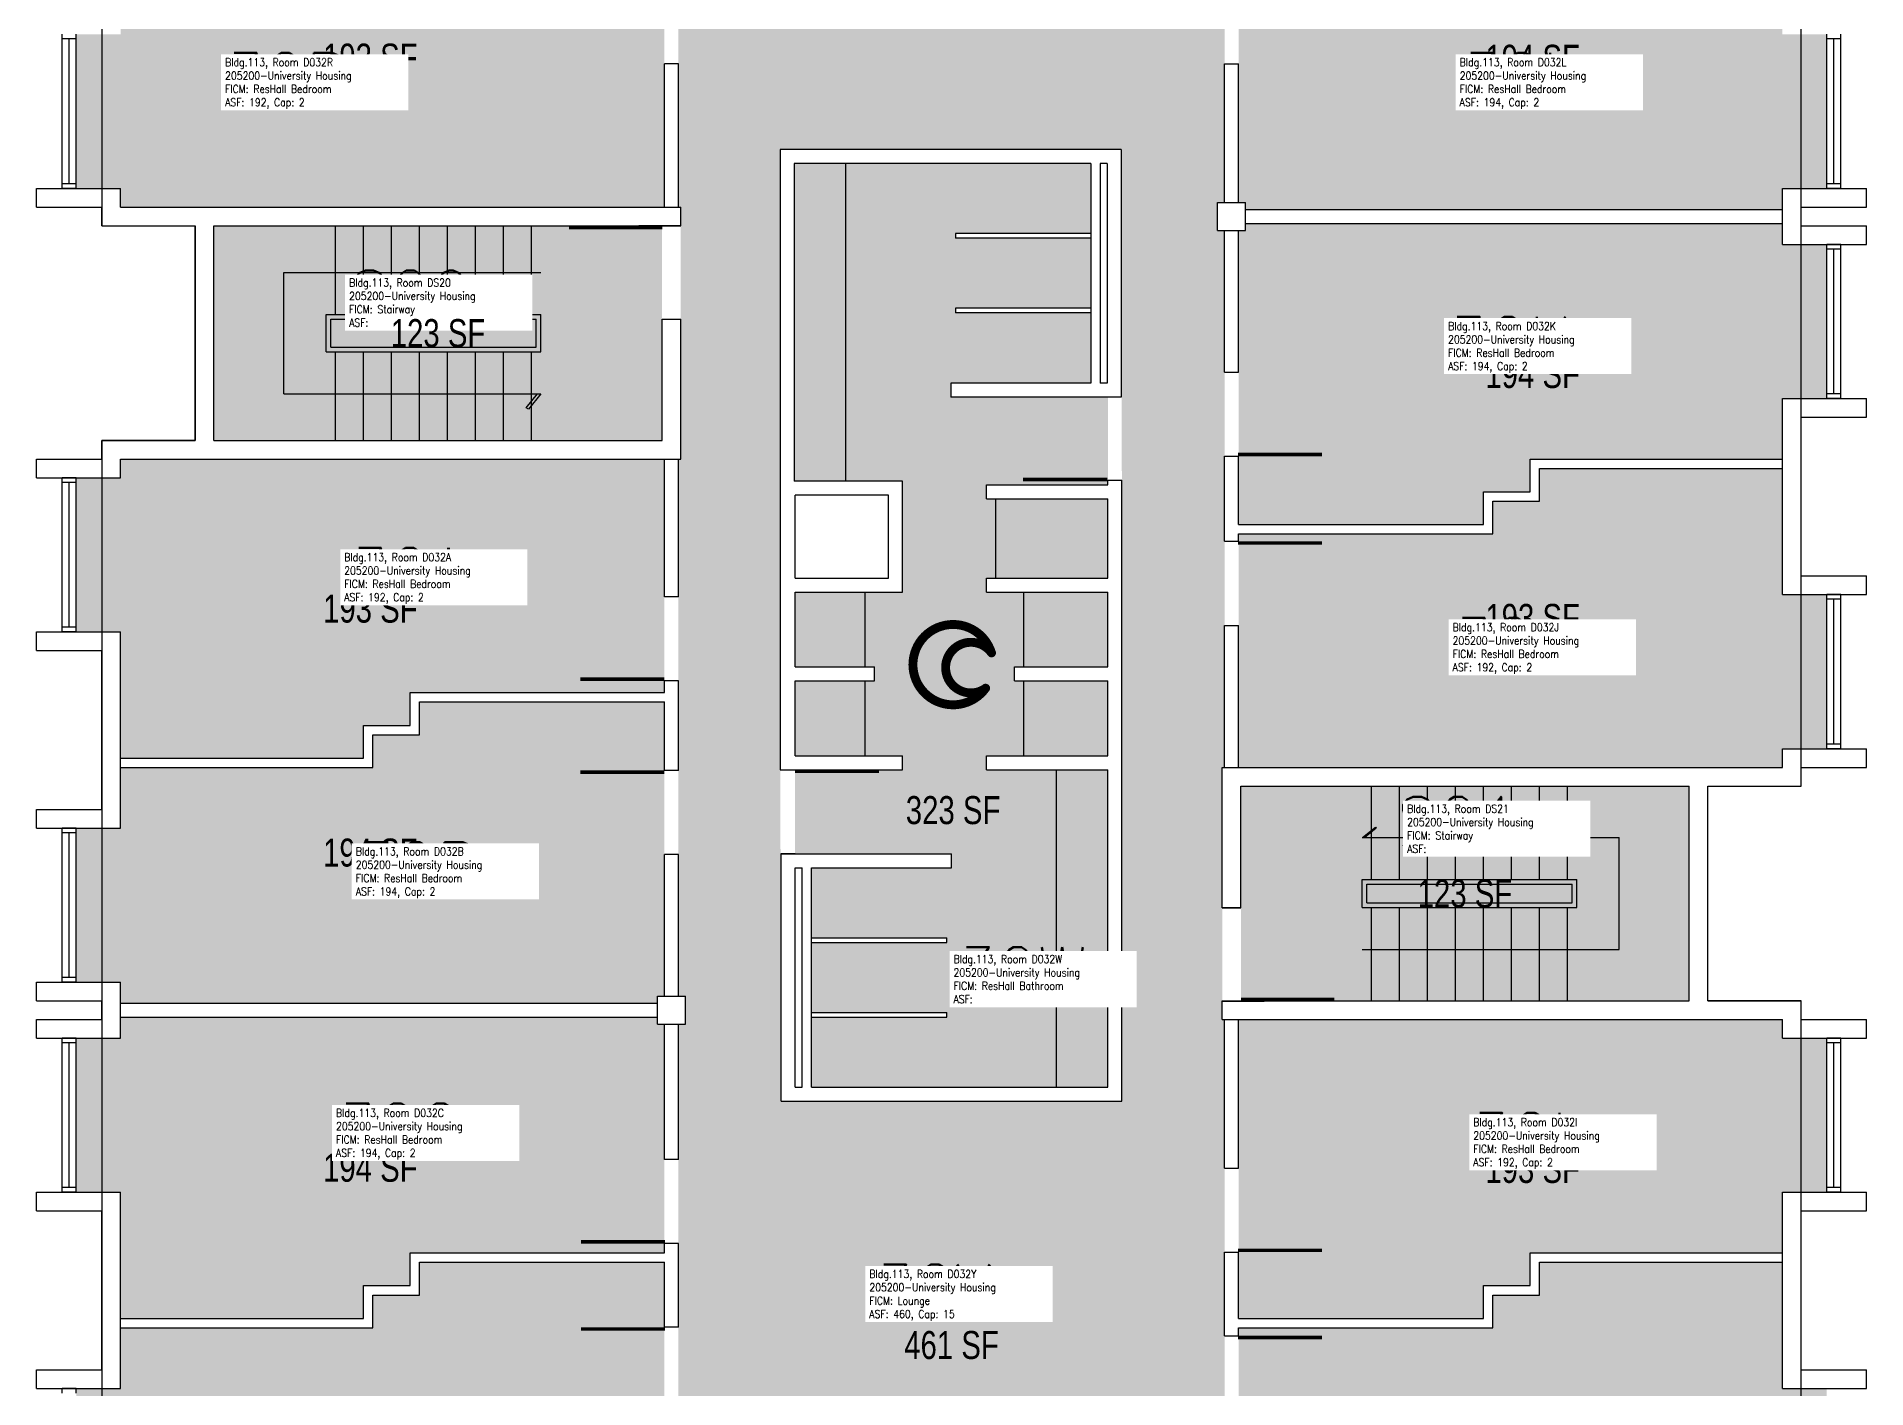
# Model space of a CAD drawing. Header units: inches. Extents: x -168 to 3296, y -1228 to 4808.
# Drawn here: x 2512 to 3296, y 558 to 1137 of the extents above; entities that cross this region are included whole.
import ezdxf
from ezdxf.enums import TextEntityAlignment as Align

# ---------------------------------------------------------------- set-up
doc = ezdxf.new("R2010")
doc.units = ezdxf.units.IN
doc.header["$LTSCALE"] = 100
doc.header["$MEASUREMENT"] = 0
doc.layers.get('0').update_dxf_attribs({"linetype": 'CONTINUOUS'})
for name, color, linetype in [('A-DOOR', 2, 'CONTINUOUS'), ('A-FLOR', 3, 'CONTINUOUS'), ('A-GLAZ', 1, 'CONTINUOUS'), ('A-GLAZ-SILL', 2, 'CONTINUOUS'), ('A-IDEN-ICON', 4, 'CONTINUOUS'), ('A-IDEN-RNUM', 7, 'CONTINUOUS'), ('A-IDEN-SNUM', 4, 'CONTINUOUS'), ('A-IDEN-VNUM', 4, 'CONTINUOUS'), ('A-SITE', 3, 'CONTINUOUS'), ('A-WALL', 5, 'CONTINUOUS'), ('AREA-TEXT', 3, 'CONTINUOUS'), ('Rooms-Category-Color', 7, 'CONTINUOUS'), ('Rooms-College-Color', 7, 'CONTINUOUS'), ('Rooms-Department-Color', 7, 'CONTINUOUS'), ('Rooms-Division-Color', 7, 'CONTINUOUS'), ('Rooms-Information', 7, 'CONTINUOUS')]:
    doc.layers.add(name, color=color, linetype=linetype)
doc.styles.add('AREA', font='arial.ttf', dxfattribs={"width": 0.75, "height": 12})
doc.styles.add('ROOMSNUMBER', font='TXT.SHX', dxfattribs={"height": 1})
doc.styles.add('ROOMVNUMBER', font='simplex.shx', dxfattribs={"width": 0.85})

# ---------------------------------------------------------------- blocks, each defined once
blk = doc.blocks.new('CPBATH')
at = {"const_width": 0.0127}
for points in [[(0.0571, 0.0168, 0.861492), (-0.0551, 0, 1)], [(0.0571, 0.0168, 0.729002), (-0.0084, -0.0042, 1)], [(-0.0551, 0, 0.726902), (0.0487, -0.0337, 1)], [(-0.0084, -0.0042, 0.609468), (0.0487, -0.0337, 1)]]:
    blk.add_lwpolyline(points, format="xyb", dxfattribs=at)
at = {"const_width": 0.00637}
for points in [[(0.0544, 0.0152, 1), (0.0599, 0.0184, 1)], [(0.0459, -0.0353, 1), (0.0515, -0.0321, 1)]]:
    blk.add_lwpolyline(points, format="xyb", close=True, dxfattribs=at)

msp = doc.modelspace()

# ---------------------------------------------------------------- hatches: boundary and pattern name
at = {"layer": 'Rooms-Category-Color', "true_color": 0x728ef3}
for points in [[(2977, 884.81), (3021, 884.82), (3021, 957.26), (3021, 884.82), (3021, 957.26), (3021, 993.26), (3021, 1054), (3018, 1054), (3018, 1066), (3021, 1066), (3021, 1161.33), (3021, 1197.16), (3021, 1233.16), (3021, 1294), (3018, 1294), (3018, 1296), (3018, 1297), (3016.26, 1297), (2980.26, 1297), (2910, 1297), (2910, 1294), (2898, 1294), (2898, 1297), (2896.96, 1297), (2866.96, 1297), (2841, 1297), (2841, 1341), (2838.64, 1341), (2802.64, 1341), (2787, 1341), (2787, 1306), (2790, 1306), (2790, 1294), (2787, 1294), (2787, 1234.07), (2787, 1198.07), (2787, 1161.27), (2787, 1198.07), (2787, 1161.27), (2787, 1125.27), (2787, 1064), (2788, 1064), (2788, 1056), (2788, 1016), (2788, 956), (2787, 956), (2787, 897), (2787, 884.81), (2830.65, 884.81), (2830.65, 910), (2830.65, 1063), (2830.65, 1088.62), (2976.65, 1088.62), (2976.72, 1063), (2976.91, 982.62), (2976.92, 978), (2976.99, 947), (2977, 942)], [(2656, 1164), (2656, 1178), (2676, 1178), (2676, 1192), (2781, 1192), (2781, 1161.27), (2781, 1192), (2781, 1161.27), (2781, 1125.27), (2781, 1064), (2727, 1064), (2721, 1064), (2642, 1064), (2636, 1064), (2548, 1064), (2548, 1072), (2529, 1072), (2529, 1138), (2548, 1138), (2548, 1164)], [(3260, 1072), (3260, 1063), (3030, 1063), (3030, 1066), (3027, 1066), (3027, 1164), (3136, 1164), (3136, 1178), (3156, 1178), (3156, 1192), (3260, 1192), (3260, 1138), (3279, 1138), (3279, 1072)], [(2971, 905), (2971, 933), (2971, 939), (2919, 939), (2919, 945), (2971, 945), (2971, 947), (2971, 978), (2971, 981), (2971, 982.62), (2903.91, 982.63), (2903.65, 987), (2903.65, 988.62), (2963.98, 988.62), (2963.65, 1018.62), (2905.65, 1018.62), (2905.65, 1020.62), (2963.65, 1020.62), (2963.65, 1050.62), (2905.65, 1050.62), (2905.65, 1052.62), (2963.65, 1052.62), (2963.65, 1057), (2963.65, 1082.62), (2836.65, 1082.62), (2836.65, 1057), (2836.97, 946.62), (2883, 946.62), (2883, 938), (2883, 899), (2837, 899), (2837, 878), (2837, 875), (2837, 869), (2837, 867), (2871, 867), (2871, 861), (2837, 861), (2837, 835), (2837, 829), (2883, 829), (2883, 823), (2837, 823), (2837, 790.05), (2837, 787), (2904, 787), (2904, 781), (2844, 781), (2844, 751), (2902, 751), (2902, 749), (2844, 749), (2844, 719), (2902, 719), (2902, 717), (2844, 717), (2844, 687), (2971, 687), (2971, 823), (2919, 823), (2919, 829), (2971, 829), (2971, 861), (2940, 861), (2931, 861), (2931, 867), (2971, 867), (2971, 897), (2971, 899), (2919, 899), (2919, 905)], [(3279, 982), (3279, 1048), (3260, 1048), (3260, 1057), (3030, 1057), (3030, 1054), (3027, 1054), (3027, 928), (3132, 928), (3132, 942), (3152, 942), (3152, 956), (3260, 956), (3260, 982)], [(2529, 882), (2548, 882), (2548, 828), (2652, 828), (2652, 842), (2672, 842), (2672, 856), (2781, 856), (2781, 861), (2781, 897), (2781, 956), (2548, 956), (2548, 948), (2529, 948)], [(3260, 898), (3279, 898), (3279, 832), (3260, 832), (3260, 824), (3027, 824), (3027, 884.82), (3027, 924), (3136, 924), (3136, 938), (3156, 938), (3156, 952), (3260, 952)], [(2977, 884.81), (2977, 681), (2831, 681), (2830.74, 787), (2830.73, 790.05), (2830.66, 823), (2830.65, 826.05), (2830.65, 884.81), (2787, 884.81), (2787, 822.68), (2787, 786.68), (2787, 726), (2790, 726), (2790, 714), (2787, 714), (2787, 656.02), (2787, 620.02), (2787, 584.21), (2787, 620.02), (2787, 584.21), (2787, 548.21), (2787, 486), (2790, 486), (2790, 483), (2792.03, 483), (2828.03, 483), (2898, 483), (2898, 486), (2910, 486), (2910, 483), (2911.05, 483), (2941.05, 483), (2967, 483), (2967, 439), (2970.24, 439), (3006.24, 439), (3021, 439), (3021, 474), (3018, 474), (3018, 486), (3021, 486), (3021, 544.58), (3021, 580.58), (3021, 616.39), (3021, 580.58), (3021, 616.39), (3021, 652.39), (3021, 716), (3020, 716), (3020, 724), (3020, 764), (3020, 824), (3021, 824), (3021, 884.82), (2977, 884.82)], [(2548, 798), (2548, 824), (2656, 824), (2656, 838), (2676, 838), (2676, 852), (2781, 852), (2781, 822.68), (2781, 786.68), (2781, 726), (2778, 726), (2778, 723), (2548, 723), (2548, 732), (2529, 732), (2529, 798), (2548, 798), (2529, 798)], [(2652, 588), (2652, 602), (2672, 602), (2672, 616), (2781, 616), (2781, 656.02), (2781, 714), (2778, 714), (2778, 717), (2548, 717), (2548, 708), (2529, 708), (2529, 642), (2548, 642), (2548, 588)], [(3260, 642), (3260, 616), (3152, 616), (3152, 602), (3132, 602), (3132, 588), (3027, 588), (3027, 616.39), (3027, 588), (3027, 616.39), (3027, 652.39), (3027, 716), (3260, 716), (3260, 708), (3279, 708), (3279, 642)], [(2668, 483), (2778, 483), (2778, 486), (2781, 486), (2781, 548.21), (2781, 584.21), (2781, 612), (2781, 584.21), (2781, 612), (2676, 612), (2676, 598), (2656, 598), (2656, 584), (2548, 584), (2548, 558), (2529, 558), (2529, 492), (2548, 492), (2548, 484), (2668, 484)], [(3136, 584), (3136, 598), (3156, 598), (3156, 612), (3260, 612), (3260, 558), (3279, 558), (3279, 492), (3260, 492), (3260, 484), (3140, 484), (3140, 483), (3030, 483), (3030, 486), (3027, 486), (3027, 544.58), (3027, 584)]]:
    msp.add_hatch(color=171, dxfattribs=at).paths.add_polyline_path(points)
at = {"layer": 'Rooms-Category-Color', "true_color": 0xadadad}
for points in [[(2636, 1056), (2642, 1056), (2780, 1056), (2780, 1016), (2780, 964), (2642, 964), (2636, 964), (2588, 964), (2588, 1056)], [(3172, 724), (3220, 724), (3220, 816), (3172, 816), (3166, 816), (3028, 816), (3028, 764), (3028, 724), (3166, 724)]]:
    msp.add_hatch(color=253, dxfattribs=at).paths.add_polyline_path(points)
at = {"layer": 'Rooms-College-Color', "true_color": 0xadadad}
for points in [[(2977, 884.81), (3021, 884.82), (3021, 957.26), (3021, 884.82), (3021, 957.26), (3021, 993.26), (3021, 1054), (3018, 1054), (3018, 1066), (3021, 1066), (3021, 1161.33), (3021, 1197.16), (3021, 1233.16), (3021, 1294), (3018, 1294), (3018, 1296), (3018, 1297), (3016.26, 1297), (2980.26, 1297), (2910, 1297), (2910, 1294), (2898, 1294), (2898, 1297), (2896.96, 1297), (2866.96, 1297), (2841, 1297), (2841, 1341), (2838.64, 1341), (2802.64, 1341), (2787, 1341), (2787, 1306), (2790, 1306), (2790, 1294), (2787, 1294), (2787, 1234.07), (2787, 1198.07), (2787, 1161.27), (2787, 1198.07), (2787, 1161.27), (2787, 1125.27), (2787, 1064), (2788, 1064), (2788, 1056), (2788, 1016), (2788, 956), (2787, 956), (2787, 897), (2787, 884.81), (2830.65, 884.81), (2830.65, 910), (2830.65, 1063), (2830.65, 1088.62), (2976.65, 1088.62), (2976.72, 1063), (2976.91, 982.62), (2976.92, 978), (2976.99, 947), (2977, 942)], [(2656, 1164), (2656, 1178), (2676, 1178), (2676, 1192), (2781, 1192), (2781, 1161.27), (2781, 1192), (2781, 1161.27), (2781, 1125.27), (2781, 1064), (2727, 1064), (2721, 1064), (2642, 1064), (2636, 1064), (2548, 1064), (2548, 1072), (2529, 1072), (2529, 1138), (2548, 1138), (2548, 1164)], [(3260, 1072), (3260, 1063), (3030, 1063), (3030, 1066), (3027, 1066), (3027, 1164), (3136, 1164), (3136, 1178), (3156, 1178), (3156, 1192), (3260, 1192), (3260, 1138), (3279, 1138), (3279, 1072)], [(2971, 905), (2971, 933), (2971, 939), (2919, 939), (2919, 945), (2971, 945), (2971, 947), (2971, 978), (2971, 981), (2971, 982.62), (2903.91, 982.63), (2903.65, 987), (2903.65, 988.62), (2963.98, 988.62), (2963.65, 1018.62), (2905.65, 1018.62), (2905.65, 1020.62), (2963.65, 1020.62), (2963.65, 1050.62), (2905.65, 1050.62), (2905.65, 1052.62), (2963.65, 1052.62), (2963.65, 1057), (2963.65, 1082.62), (2836.65, 1082.62), (2836.65, 1057), (2836.97, 946.62), (2883, 946.62), (2883, 938), (2883, 899), (2837, 899), (2837, 878), (2837, 875), (2837, 869), (2837, 867), (2871, 867), (2871, 861), (2837, 861), (2837, 835), (2837, 829), (2883, 829), (2883, 823), (2837, 823), (2837, 790.05), (2837, 787), (2904, 787), (2904, 781), (2844, 781), (2844, 751), (2902, 751), (2902, 749), (2844, 749), (2844, 719), (2902, 719), (2902, 717), (2844, 717), (2844, 687), (2971, 687), (2971, 823), (2919, 823), (2919, 829), (2971, 829), (2971, 861), (2940, 861), (2931, 861), (2931, 867), (2971, 867), (2971, 897), (2971, 899), (2919, 899), (2919, 905)], [(2636, 1056), (2642, 1056), (2780, 1056), (2780, 1016), (2780, 964), (2642, 964), (2636, 964), (2588, 964), (2588, 1056)], [(3279, 982), (3279, 1048), (3260, 1048), (3260, 1057), (3030, 1057), (3030, 1054), (3027, 1054), (3027, 928), (3132, 928), (3132, 942), (3152, 942), (3152, 956), (3260, 956), (3260, 982)], [(2529, 882), (2548, 882), (2548, 828), (2652, 828), (2652, 842), (2672, 842), (2672, 856), (2781, 856), (2781, 861), (2781, 897), (2781, 956), (2548, 956), (2548, 948), (2529, 948)], [(3260, 898), (3279, 898), (3279, 832), (3260, 832), (3260, 824), (3027, 824), (3027, 884.82), (3027, 924), (3136, 924), (3136, 938), (3156, 938), (3156, 952), (3260, 952)], [(2977, 884.81), (2977, 681), (2831, 681), (2830.74, 787), (2830.73, 790.05), (2830.66, 823), (2830.65, 826.05), (2830.65, 884.81), (2787, 884.81), (2787, 822.68), (2787, 786.68), (2787, 726), (2790, 726), (2790, 714), (2787, 714), (2787, 656.02), (2787, 620.02), (2787, 584.21), (2787, 620.02), (2787, 584.21), (2787, 548.21), (2787, 486), (2790, 486), (2790, 483), (2792.03, 483), (2828.03, 483), (2898, 483), (2898, 486), (2910, 486), (2910, 483), (2911.05, 483), (2941.05, 483), (2967, 483), (2967, 439), (2970.24, 439), (3006.24, 439), (3021, 439), (3021, 474), (3018, 474), (3018, 486), (3021, 486), (3021, 544.58), (3021, 580.58), (3021, 616.39), (3021, 580.58), (3021, 616.39), (3021, 652.39), (3021, 716), (3020, 716), (3020, 724), (3020, 764), (3020, 824), (3021, 824), (3021, 884.82), (2977, 884.82)], [(2548, 798), (2548, 824), (2656, 824), (2656, 838), (2676, 838), (2676, 852), (2781, 852), (2781, 822.68), (2781, 786.68), (2781, 726), (2778, 726), (2778, 723), (2548, 723), (2548, 732), (2529, 732), (2529, 798), (2548, 798), (2529, 798)], [(3172, 724), (3220, 724), (3220, 816), (3172, 816), (3166, 816), (3028, 816), (3028, 764), (3028, 724), (3166, 724)], [(2652, 588), (2652, 602), (2672, 602), (2672, 616), (2781, 616), (2781, 656.02), (2781, 714), (2778, 714), (2778, 717), (2548, 717), (2548, 708), (2529, 708), (2529, 642), (2548, 642), (2548, 588)], [(3260, 642), (3260, 616), (3152, 616), (3152, 602), (3132, 602), (3132, 588), (3027, 588), (3027, 616.39), (3027, 588), (3027, 616.39), (3027, 652.39), (3027, 716), (3260, 716), (3260, 708), (3279, 708), (3279, 642)], [(2668, 483), (2778, 483), (2778, 486), (2781, 486), (2781, 548.21), (2781, 584.21), (2781, 612), (2781, 584.21), (2781, 612), (2676, 612), (2676, 598), (2656, 598), (2656, 584), (2548, 584), (2548, 558), (2529, 558), (2529, 492), (2548, 492), (2548, 484), (2668, 484)], [(3136, 584), (3136, 598), (3156, 598), (3156, 612), (3260, 612), (3260, 558), (3279, 558), (3279, 492), (3260, 492), (3260, 484), (3140, 484), (3140, 483), (3030, 483), (3030, 486), (3027, 486), (3027, 544.58), (3027, 584)]]:
    msp.add_hatch(color=253, dxfattribs=at).paths.add_polyline_path(points)
at = {"layer": 'Rooms-Department-Color', "true_color": 0x604aed}
for points in [[(2977, 884.81), (3021, 884.82), (3021, 957.26), (3021, 884.82), (3021, 957.26), (3021, 993.26), (3021, 1054), (3018, 1054), (3018, 1066), (3021, 1066), (3021, 1161.33), (3021, 1197.16), (3021, 1233.16), (3021, 1294), (3018, 1294), (3018, 1296), (3018, 1297), (3016.26, 1297), (2980.26, 1297), (2910, 1297), (2910, 1294), (2898, 1294), (2898, 1297), (2896.96, 1297), (2866.96, 1297), (2841, 1297), (2841, 1341), (2838.64, 1341), (2802.64, 1341), (2787, 1341), (2787, 1306), (2790, 1306), (2790, 1294), (2787, 1294), (2787, 1234.07), (2787, 1198.07), (2787, 1161.27), (2787, 1198.07), (2787, 1161.27), (2787, 1125.27), (2787, 1064), (2788, 1064), (2788, 1056), (2788, 1016), (2788, 956), (2787, 956), (2787, 897), (2787, 884.81), (2830.65, 884.81), (2830.65, 910), (2830.65, 1063), (2830.65, 1088.62), (2976.65, 1088.62), (2976.72, 1063), (2976.91, 982.62), (2976.92, 978), (2976.99, 947), (2977, 942)], [(2656, 1164), (2656, 1178), (2676, 1178), (2676, 1192), (2781, 1192), (2781, 1161.27), (2781, 1192), (2781, 1161.27), (2781, 1125.27), (2781, 1064), (2727, 1064), (2721, 1064), (2642, 1064), (2636, 1064), (2548, 1064), (2548, 1072), (2529, 1072), (2529, 1138), (2548, 1138), (2548, 1164)], [(3260, 1072), (3260, 1063), (3030, 1063), (3030, 1066), (3027, 1066), (3027, 1164), (3136, 1164), (3136, 1178), (3156, 1178), (3156, 1192), (3260, 1192), (3260, 1138), (3279, 1138), (3279, 1072)], [(2971, 905), (2971, 933), (2971, 939), (2919, 939), (2919, 945), (2971, 945), (2971, 947), (2971, 978), (2971, 981), (2971, 982.62), (2903.91, 982.63), (2903.65, 987), (2903.65, 988.62), (2963.98, 988.62), (2963.65, 1018.62), (2905.65, 1018.62), (2905.65, 1020.62), (2963.65, 1020.62), (2963.65, 1050.62), (2905.65, 1050.62), (2905.65, 1052.62), (2963.65, 1052.62), (2963.65, 1057), (2963.65, 1082.62), (2836.65, 1082.62), (2836.65, 1057), (2836.97, 946.62), (2883, 946.62), (2883, 938), (2883, 899), (2837, 899), (2837, 878), (2837, 875), (2837, 869), (2837, 867), (2871, 867), (2871, 861), (2837, 861), (2837, 835), (2837, 829), (2883, 829), (2883, 823), (2837, 823), (2837, 790.05), (2837, 787), (2904, 787), (2904, 781), (2844, 781), (2844, 751), (2902, 751), (2902, 749), (2844, 749), (2844, 719), (2902, 719), (2902, 717), (2844, 717), (2844, 687), (2971, 687), (2971, 823), (2919, 823), (2919, 829), (2971, 829), (2971, 861), (2940, 861), (2931, 861), (2931, 867), (2971, 867), (2971, 897), (2971, 899), (2919, 899), (2919, 905)], [(3279, 982), (3279, 1048), (3260, 1048), (3260, 1057), (3030, 1057), (3030, 1054), (3027, 1054), (3027, 928), (3132, 928), (3132, 942), (3152, 942), (3152, 956), (3260, 956), (3260, 982)], [(2529, 882), (2548, 882), (2548, 828), (2652, 828), (2652, 842), (2672, 842), (2672, 856), (2781, 856), (2781, 861), (2781, 897), (2781, 956), (2548, 956), (2548, 948), (2529, 948)], [(3260, 898), (3279, 898), (3279, 832), (3260, 832), (3260, 824), (3027, 824), (3027, 884.82), (3027, 924), (3136, 924), (3136, 938), (3156, 938), (3156, 952), (3260, 952)], [(2977, 884.81), (2977, 681), (2831, 681), (2830.74, 787), (2830.73, 790.05), (2830.66, 823), (2830.65, 826.05), (2830.65, 884.81), (2787, 884.81), (2787, 822.68), (2787, 786.68), (2787, 726), (2790, 726), (2790, 714), (2787, 714), (2787, 656.02), (2787, 620.02), (2787, 584.21), (2787, 620.02), (2787, 584.21), (2787, 548.21), (2787, 486), (2790, 486), (2790, 483), (2792.03, 483), (2828.03, 483), (2898, 483), (2898, 486), (2910, 486), (2910, 483), (2911.05, 483), (2941.05, 483), (2967, 483), (2967, 439), (2970.24, 439), (3006.24, 439), (3021, 439), (3021, 474), (3018, 474), (3018, 486), (3021, 486), (3021, 544.58), (3021, 580.58), (3021, 616.39), (3021, 580.58), (3021, 616.39), (3021, 652.39), (3021, 716), (3020, 716), (3020, 724), (3020, 764), (3020, 824), (3021, 824), (3021, 884.82), (2977, 884.82)], [(2548, 798), (2548, 824), (2656, 824), (2656, 838), (2676, 838), (2676, 852), (2781, 852), (2781, 822.68), (2781, 786.68), (2781, 726), (2778, 726), (2778, 723), (2548, 723), (2548, 732), (2529, 732), (2529, 798), (2548, 798), (2529, 798)], [(2652, 588), (2652, 602), (2672, 602), (2672, 616), (2781, 616), (2781, 656.02), (2781, 714), (2778, 714), (2778, 717), (2548, 717), (2548, 708), (2529, 708), (2529, 642), (2548, 642), (2548, 588)], [(3260, 642), (3260, 616), (3152, 616), (3152, 602), (3132, 602), (3132, 588), (3027, 588), (3027, 616.39), (3027, 588), (3027, 616.39), (3027, 652.39), (3027, 716), (3260, 716), (3260, 708), (3279, 708), (3279, 642)], [(2668, 483), (2778, 483), (2778, 486), (2781, 486), (2781, 548.21), (2781, 584.21), (2781, 612), (2781, 584.21), (2781, 612), (2676, 612), (2676, 598), (2656, 598), (2656, 584), (2548, 584), (2548, 558), (2529, 558), (2529, 492), (2548, 492), (2548, 484), (2668, 484)], [(3136, 584), (3136, 598), (3156, 598), (3156, 612), (3260, 612), (3260, 558), (3279, 558), (3279, 492), (3260, 492), (3260, 484), (3140, 484), (3140, 483), (3030, 483), (3030, 486), (3027, 486), (3027, 544.58), (3027, 584)]]:
    msp.add_hatch(color=173, dxfattribs=at).paths.add_polyline_path(points)
at = {"layer": 'Rooms-Department-Color', "true_color": 0xacacac}
for points in [[(2636, 1056), (2642, 1056), (2780, 1056), (2780, 1016), (2780, 964), (2642, 964), (2636, 964), (2588, 964), (2588, 1056)], [(3172, 724), (3220, 724), (3220, 816), (3172, 816), (3166, 816), (3028, 816), (3028, 764), (3028, 724), (3166, 724)]]:
    msp.add_hatch(color=253, dxfattribs=at).paths.add_polyline_path(points)
at = {"layer": 'Rooms-Division-Color', "true_color": 0x604aed}
for points in [[(2977, 884.81), (3021, 884.82), (3021, 957.26), (3021, 884.82), (3021, 957.26), (3021, 993.26), (3021, 1054), (3018, 1054), (3018, 1066), (3021, 1066), (3021, 1161.33), (3021, 1197.16), (3021, 1233.16), (3021, 1294), (3018, 1294), (3018, 1296), (3018, 1297), (3016.26, 1297), (2980.26, 1297), (2910, 1297), (2910, 1294), (2898, 1294), (2898, 1297), (2896.96, 1297), (2866.96, 1297), (2841, 1297), (2841, 1341), (2838.64, 1341), (2802.64, 1341), (2787, 1341), (2787, 1306), (2790, 1306), (2790, 1294), (2787, 1294), (2787, 1234.07), (2787, 1198.07), (2787, 1161.27), (2787, 1198.07), (2787, 1161.27), (2787, 1125.27), (2787, 1064), (2788, 1064), (2788, 1056), (2788, 1016), (2788, 956), (2787, 956), (2787, 897), (2787, 884.81), (2830.65, 884.81), (2830.65, 910), (2830.65, 1063), (2830.65, 1088.62), (2976.65, 1088.62), (2976.72, 1063), (2976.91, 982.62), (2976.92, 978), (2976.99, 947), (2977, 942)], [(2656, 1164), (2656, 1178), (2676, 1178), (2676, 1192), (2781, 1192), (2781, 1161.27), (2781, 1192), (2781, 1161.27), (2781, 1125.27), (2781, 1064), (2727, 1064), (2721, 1064), (2642, 1064), (2636, 1064), (2548, 1064), (2548, 1072), (2529, 1072), (2529, 1138), (2548, 1138), (2548, 1164)], [(3260, 1072), (3260, 1063), (3030, 1063), (3030, 1066), (3027, 1066), (3027, 1164), (3136, 1164), (3136, 1178), (3156, 1178), (3156, 1192), (3260, 1192), (3260, 1138), (3279, 1138), (3279, 1072)], [(2971, 905), (2971, 933), (2971, 939), (2919, 939), (2919, 945), (2971, 945), (2971, 947), (2971, 978), (2971, 981), (2971, 982.62), (2903.91, 982.63), (2903.65, 987), (2903.65, 988.62), (2963.98, 988.62), (2963.65, 1018.62), (2905.65, 1018.62), (2905.65, 1020.62), (2963.65, 1020.62), (2963.65, 1050.62), (2905.65, 1050.62), (2905.65, 1052.62), (2963.65, 1052.62), (2963.65, 1057), (2963.65, 1082.62), (2836.65, 1082.62), (2836.65, 1057), (2836.97, 946.62), (2883, 946.62), (2883, 938), (2883, 899), (2837, 899), (2837, 878), (2837, 875), (2837, 869), (2837, 867), (2871, 867), (2871, 861), (2837, 861), (2837, 835), (2837, 829), (2883, 829), (2883, 823), (2837, 823), (2837, 790.05), (2837, 787), (2904, 787), (2904, 781), (2844, 781), (2844, 751), (2902, 751), (2902, 749), (2844, 749), (2844, 719), (2902, 719), (2902, 717), (2844, 717), (2844, 687), (2971, 687), (2971, 823), (2919, 823), (2919, 829), (2971, 829), (2971, 861), (2940, 861), (2931, 861), (2931, 867), (2971, 867), (2971, 897), (2971, 899), (2919, 899), (2919, 905)], [(3279, 982), (3279, 1048), (3260, 1048), (3260, 1057), (3030, 1057), (3030, 1054), (3027, 1054), (3027, 928), (3132, 928), (3132, 942), (3152, 942), (3152, 956), (3260, 956), (3260, 982)], [(2529, 882), (2548, 882), (2548, 828), (2652, 828), (2652, 842), (2672, 842), (2672, 856), (2781, 856), (2781, 861), (2781, 897), (2781, 956), (2548, 956), (2548, 948), (2529, 948)], [(3260, 898), (3279, 898), (3279, 832), (3260, 832), (3260, 824), (3027, 824), (3027, 884.82), (3027, 924), (3136, 924), (3136, 938), (3156, 938), (3156, 952), (3260, 952)], [(2977, 884.81), (2977, 681), (2831, 681), (2830.74, 787), (2830.73, 790.05), (2830.66, 823), (2830.65, 826.05), (2830.65, 884.81), (2787, 884.81), (2787, 822.68), (2787, 786.68), (2787, 726), (2790, 726), (2790, 714), (2787, 714), (2787, 656.02), (2787, 620.02), (2787, 584.21), (2787, 620.02), (2787, 584.21), (2787, 548.21), (2787, 486), (2790, 486), (2790, 483), (2792.03, 483), (2828.03, 483), (2898, 483), (2898, 486), (2910, 486), (2910, 483), (2911.05, 483), (2941.05, 483), (2967, 483), (2967, 439), (2970.24, 439), (3006.24, 439), (3021, 439), (3021, 474), (3018, 474), (3018, 486), (3021, 486), (3021, 544.58), (3021, 580.58), (3021, 616.39), (3021, 580.58), (3021, 616.39), (3021, 652.39), (3021, 716), (3020, 716), (3020, 724), (3020, 764), (3020, 824), (3021, 824), (3021, 884.82), (2977, 884.82)], [(2548, 798), (2548, 824), (2656, 824), (2656, 838), (2676, 838), (2676, 852), (2781, 852), (2781, 822.68), (2781, 786.68), (2781, 726), (2778, 726), (2778, 723), (2548, 723), (2548, 732), (2529, 732), (2529, 798), (2548, 798), (2529, 798)], [(2652, 588), (2652, 602), (2672, 602), (2672, 616), (2781, 616), (2781, 656.02), (2781, 714), (2778, 714), (2778, 717), (2548, 717), (2548, 708), (2529, 708), (2529, 642), (2548, 642), (2548, 588)], [(3260, 642), (3260, 616), (3152, 616), (3152, 602), (3132, 602), (3132, 588), (3027, 588), (3027, 616.39), (3027, 588), (3027, 616.39), (3027, 652.39), (3027, 716), (3260, 716), (3260, 708), (3279, 708), (3279, 642)], [(2668, 483), (2778, 483), (2778, 486), (2781, 486), (2781, 548.21), (2781, 584.21), (2781, 612), (2781, 584.21), (2781, 612), (2676, 612), (2676, 598), (2656, 598), (2656, 584), (2548, 584), (2548, 558), (2529, 558), (2529, 492), (2548, 492), (2548, 484), (2668, 484)], [(3136, 584), (3136, 598), (3156, 598), (3156, 612), (3260, 612), (3260, 558), (3279, 558), (3279, 492), (3260, 492), (3260, 484), (3140, 484), (3140, 483), (3030, 483), (3030, 486), (3027, 486), (3027, 544.58), (3027, 584)]]:
    msp.add_hatch(color=173, dxfattribs=at).paths.add_polyline_path(points)
at = {"layer": 'Rooms-Division-Color', "true_color": 0xadadad}
for points in [[(2636, 1056), (2642, 1056), (2780, 1056), (2780, 1016), (2780, 964), (2642, 964), (2636, 964), (2588, 964), (2588, 1056)], [(3172, 724), (3220, 724), (3220, 816), (3172, 816), (3166, 816), (3028, 816), (3028, 764), (3028, 724), (3166, 724)]]:
    msp.add_hatch(color=253, dxfattribs=at).paths.add_polyline_path(points)

# ---------------------------------------------------------------- linework, layer by layer
at = {"layer": 'A-DOOR'}
for points in [[(2780.49, 1160.52, 1.5, 1.5, 0), (2744.49, 1160.52, 0, 0, 0), (2744.49, 1159.77, 0, 0, 0.414214), (2781.99, 1125.27, 0, 0, 0.414214)], [(3027.03, 1160.58, 1.5, 1.5, 0), (3063.03, 1160.58, 0, 0, 0), (3063.03, 1159.83, 0, 0, -0.414214), (3025.53, 1125.33, 0, 0, -0.414214)], [(2780.06, 1055.13, 1.5, 1.5, 0), (2740.06, 1055.13, 0, 0, 0), (2740.06, 1055.88, 0, 0, 0.414214), (2780.06, 1015.88, 0, 0, 0.414214)], [(3026.72, 958.01, 1.5, 1.5, 0), (3062.72, 958.01, 0, 0, 0), (3062.72, 958.76, 0, 0, 0.414214), (3025.22, 993.26, 0, 0, 0.414214)], [(2970.7, 947.32, 1.5, 1.5, 0), (2934.7, 947.32, 0, 0, 0), (2934.7, 948.07, 0, 0, -0.414214), (2972.2, 982.57, 0, 0, -0.414214)], [(3026.72, 920.07, 1.5, 1.5, 0), (3062.72, 920.07, 0, 0, 0), (3062.72, 919.32, 0, 0, -0.414214), (3025.22, 884.82, 0, 0, -0.414214)], [(2780.98, 861.75, 1.5, 1.5, 0), (2744.98, 861.75, 0, 0, 0), (2744.98, 862.5, 0, 0, -0.414214), (2782.48, 897, 0, 0, -0.414214)], [(2781.02, 821.93, 1.5, 1.5, 0), (2745.02, 821.93, 0, 0, 0), (2745.02, 821.18, 0, 0, 0.414214), (2782.52, 786.68, 0, 0, 0.414214)], [(2836.95, 822.3, 1.5, 1.5, 0), (2872.95, 822.3, 0, 0, 0), (2872.95, 821.55, 0, 0, -0.414214), (2835.45, 787.05, 0, 0, -0.414214)], [(3027.99, 724.63, 1.5, 1.5, 0), (3067.99, 724.63, 0, 0, 0), (3067.99, 725.38, 0, 0, 0.414214), (3026.49, 763.88, 0, 0, 0.414214)], [(2781.21, 620.77, 1.5, 1.5, 0), (2745.21, 620.77, 0, 0, 0), (2745.21, 621.52, 0, 0, -0.414214), (2782.71, 656.02, 0, 0, -0.414214)], [(3026.7, 617.14, 1.5, 1.5, 0), (3062.7, 617.14, 0, 0, 0), (3062.7, 617.89, 0, 0, 0.414214), (3025.2, 652.39, 0, 0, 0.414214)], [(2781.21, 583.46, 1.5, 1.5, 0), (2745.21, 583.46, 0, 0, 0), (2745.21, 582.71, 0, 0, 0.414214), (2782.71, 548.21, 0, 0, 0.414214)], [(3026.7, 579.83, 1.5, 1.5, 0), (3062.7, 579.83, 0, 0, 0), (3062.7, 579.08, 0, 0, -0.414214), (3025.2, 544.58, 0, 0, -0.414214)]]:
    msp.add_lwpolyline(points, format="xyseb", dxfattribs=at)
at = {"layer": 'A-FLOR'}
for p, q in [((2858.65, 1082.62), (2858.65, 946.62)), ((2640, 1018), (2640, 1056)), ((2652, 1018), (2652, 1056)), ((2664, 1018), (2664, 1056)), ((2676, 1018), (2676, 1056)), ((2688, 1018), (2688, 1056)), ((2700, 1018), (2700, 1056)), ((2712, 1018), (2712, 1056)), ((2724, 1018), (2724, 1056)), ((2618, 1036), (2728, 1036)), ((2618, 984), (2618, 1036)), ((2640, 964), (2640, 1002)), ((2652, 964), (2652, 1002)), ((2664, 964), (2664, 1002)), ((2676, 964), (2676, 1002)), ((2688, 964), (2688, 1002)), ((2700, 964), (2700, 1002)), ((2712, 964), (2712, 1002)), ((2724, 964), (2724, 1002)), ((2618, 984), (2728, 984)), ((2721.72, 977.93), (2726.66, 984.03)), ((2728.02, 984.03), (2722.72, 977.38)), ((2722.72, 977.38), (2721.72, 977.93)), ((2923, 905), (2923, 939)), ((2867, 867), (2867, 899)), ((2935, 867), (2935, 899)), ((2867, 829), (2867, 861)), ((2935, 829), (2935, 861)), ((2949, 687), (2949, 823)), ((3084, 776), (3084, 816)), ((3096, 776), (3096, 816)), ((3108, 776), (3108, 816)), ((3120, 776), (3120, 816)), ((3132, 776), (3132, 816)), ((3144, 776), (3144, 816)), ((3156, 776), (3156, 816)), ((3168, 776), (3168, 816)), ((3080, 794), (3190, 794)), ((3080.07, 793.98), (3085.63, 798.39)), ((3086.02, 797.91), (3081.07, 794)), ((3085.63, 798.39), (3086.02, 797.91)), ((3190, 746), (3190, 794)), ((3084, 724), (3084, 764)), ((3096, 724), (3096, 764)), ((3108, 724), (3108, 764)), ((3120, 724), (3120, 764)), ((3132, 724), (3132, 764)), ((3144, 724), (3144, 764)), ((3156, 724), (3156, 764)), ((3168, 724), (3168, 764)), ((3080, 746), (3190, 746))]:
    msp.add_line(p, q, dxfattribs=at)
at = {"layer": 'A-GLAZ'}
for p, q in [((2526, 1074), (2526, 1136)), ((3282, 1074), (3282, 1136)), ((3282, 984), (3282, 1046)), ((2526, 884), (2526, 946)), ((3282, 834), (3282, 896)), ((2526, 734), (2526, 796)), ((2526, 644), (2526, 706)), ((3282, 644), (3282, 706))]:
    msp.add_line(p, q, dxfattribs=at)
at = {"layer": 'A-GLAZ-SILL'}
for p, q in [((2523, 1074), (2523, 1136)), ((2529, 1074), (2529, 1136)), ((3279, 1074), (3279, 1136)), ((3285, 1074), (3285, 1136)), ((3279, 984), (3279, 1046)), ((3285, 984), (3285, 1046)), ((2523, 884), (2523, 946)), ((2529, 884), (2529, 946)), ((3279, 834), (3279, 896)), ((3285, 834), (3285, 896)), ((2523, 734), (2523, 796)), ((2529, 734), (2529, 796)), ((2523, 644), (2523, 706)), ((2529, 644), (2529, 706)), ((3279, 644), (3279, 706)), ((3285, 644), (3285, 706))]:
    msp.add_line(p, q, dxfattribs=at)
at = {"layer": 'A-SITE'}
msp.add_lwpolyline([(3268, 1304), (3148, 1304), (3148, 1424), (2908, 1424), (2908, 1588), (2660, 1588), (2660, 1304), (2540, 1304), (2540, 1056), (2580, 1056), (2580, 964), (2540, 964), (2540, 476), (2660, 476), (2660, 356), (2900, 356), (2900, 192), (3148, 192), (3148, 476), (3268, 476), (3268, 724), (3228, 724), (3228, 816), (3268, 816)], close=True, dxfattribs=at)
at = {"layer": 'A-WALL'}
for p, q in [((2523, 1136), (2523, 1138)), ((2529, 1136), (2529, 1138)), ((3279, 1136), (3279, 1138)), ((3285, 1136), (3285, 1138)), ((2529, 1136), (2523, 1136)), ((3285, 1136), (3279, 1136)), ((2787, 1125.27), (2781, 1125.27)), ((2781, 1064), (2781, 1125.27)), ((2787, 1064), (2787, 1125.27)), ((3021, 1125.33), (3027, 1125.33)), ((3021, 1066), (3021, 1125.33)), ((3027, 1066), (3027, 1125.33)), ((2976.65, 1088.62), (2830.65, 1088.62)), ((2830.65, 1088.62), (2830.65, 823)), ((2963.65, 1082.62), (2836.65, 1082.62)), ((2836.65, 1082.62), (2836.65, 946.62)), ((2963.65, 1082.62), (2963.65, 988.62)), ((2967.65, 1082.62), (2967.65, 988.62)), ((2970.65, 1082.62), (2967.65, 1082.62)), ((2970.65, 1082.62), (2970.65, 988.62)), ((2976.65, 1088.62), (2976.65, 982.57)), ((2512, 1072), (2548, 1072)), ((2512, 1064), (2512, 1072)), ((2523, 1072), (2523, 1074)), ((2529, 1074), (2523, 1074)), ((2529, 1072), (2523, 1072)), ((2529, 1072), (2529, 1074)), ((2548, 1064), (2548, 1072)), ((3260, 1048), (3260, 1072)), ((3260, 1072), (3296, 1072)), ((3285, 1074), (3279, 1074)), ((3279, 1072), (3279, 1074)), ((3285, 1072), (3279, 1072)), ((3285, 1072), (3285, 1074)), ((3296, 1064), (3296, 1072)), ((2512, 1064), (2540, 1064)), ((2540, 1056), (2540, 1064)), ((2548, 1064), (2788, 1064)), ((2788, 1055.88), (2788, 1064)), ((3018, 1054), (3018, 1066)), ((3018, 1066), (3030, 1066)), ((3030, 1054), (3030, 1066)), ((3030, 1063), (3260, 1063)), ((3268, 1056), (3268, 1064)), ((3268, 1064), (3296, 1064)), ((2540, 1056), (2580, 1056)), ((2580, 964), (2580, 1056)), ((2588, 1056), (2788, 1056)), ((2588, 964), (2588, 1056)), ((2788, 1055.88), (2770.06, 1055.88)), ((2963.65, 1052.62), (2905.65, 1052.62)), ((2905.65, 1052.62), (2905.65, 1050.62)), ((2963.65, 1050.62), (2905.65, 1050.62)), ((3018, 1054), (3030, 1054)), ((3021, 993.26), (3021, 1054)), ((3027, 993.26), (3027, 1054)), ((3030, 1057), (3260, 1057)), ((3268, 1056), (3296, 1056)), ((3296, 1048), (3296, 1056)), ((3260, 1048), (3296, 1048)), ((3279, 1046), (3279, 1048)), ((3285, 1048), (3279, 1048)), ((3285, 1046), (3279, 1046)), ((3285, 1046), (3285, 1048)), ((2963.65, 1020.62), (2905.65, 1020.62)), ((2905.65, 1020.62), (2905.65, 1018.62)), ((2636, 1018), (2728, 1018)), ((2636, 1002), (2636, 1018)), ((2638, 1016), (2726, 1016)), ((2638, 1004), (2638, 1016)), ((2726, 1004), (2726, 1016)), ((2728, 1002), (2728, 1018)), ((2780, 1016), (2788, 1016)), ((2780, 964), (2780, 1016)), ((2788, 1015.88), (2780, 1015.88)), ((2788, 956), (2788, 1016)), ((2963.65, 1018.62), (2905.65, 1018.62)), ((2638, 1004), (2726, 1004)), ((2636, 1002), (2728, 1002)), ((2963.65, 988.62), (2903.65, 988.62)), ((2903.65, 988.62), (2903.65, 982.62)), ((2970.65, 988.62), (2967.65, 988.62)), ((3021, 993.26), (3027, 993.26)), ((2976.65, 982.62), (2903.65, 982.62)), ((2976.65, 982.57), (2970.65, 982.57)), ((3260, 982), (3296, 982)), ((3260, 898), (3260, 982)), ((3285, 984), (3279, 984)), ((3279, 982), (3279, 984)), ((3285, 982), (3279, 982)), ((3285, 982), (3285, 984)), ((3296, 974), (3296, 982)), ((3268, 974), (3296, 974)), ((3268, 906), (3268, 974)), ((2540, 964), (2580, 964)), ((2540, 956), (2540, 964)), ((2588, 964), (2780, 964)), ((3021, 920.82), (3021, 957.26)), ((3021, 957.26), (3027, 957.26)), ((3027, 928), (3027, 957.26)), ((2512, 956), (2540, 956)), ((2512, 948), (2512, 956)), ((2548, 956), (2788, 956)), ((2548, 948), (2548, 956)), ((2781, 897), (2781, 956)), ((2787, 897), (2787, 956)), ((3152, 956), (3260, 956)), ((3152, 942), (3152, 956)), ((3156, 952), (3260, 952)), ((3156, 938), (3156, 952)), ((2512, 948), (2548, 948)), ((2529, 948), (2523, 948)), ((2523, 946), (2523, 948)), ((2529, 946), (2523, 946)), ((2529, 946), (2529, 948)), ((2883, 946.62), (2836.65, 946.62)), ((2883, 899), (2883, 946.62)), ((2919, 945), (2971, 945)), ((2919, 939), (2919, 945)), ((2971, 947), (2977, 947)), ((2971, 945), (2971, 947)), ((2977, 681), (2977, 947)), ((3132, 942), (3152, 942)), ((3132, 928), (3132, 942)), ((2877, 940.62), (2837, 940.62)), ((2837, 905), (2837, 940.62)), ((2877, 905), (2877, 940.62)), ((2919, 939), (2971, 939)), ((2971, 905), (2971, 939)), ((3136, 938), (3156, 938)), ((3136, 924), (3136, 938)), ((3027, 928), (3132, 928)), ((3021, 920.82), (3027, 920.82)), ((3027, 924), (3136, 924)), ((3027, 920.82), (3027, 924)), ((2837, 905), (2877, 905)), ((2919, 905), (2971, 905)), ((2919, 899), (2919, 905)), ((3268, 906), (3296, 906)), ((3296, 898), (3296, 906)), ((2787, 897), (2781, 897)), ((2837, 867), (2837, 899)), ((2837, 899), (2883, 899)), ((2919, 899), (2971, 899)), ((2971, 867), (2971, 899)), ((3260, 898), (3296, 898)), ((3285, 898), (3279, 898)), ((3279, 896), (3279, 898)), ((3285, 896), (3279, 896)), ((3285, 896), (3285, 898)), ((2512, 882), (2548, 882)), ((2512, 874), (2512, 882)), ((2529, 884), (2523, 884)), ((2523, 882), (2523, 884)), ((2529, 882), (2523, 882)), ((2529, 882), (2529, 884)), ((2548, 798), (2548, 882)), ((3021, 824), (3021, 884.82)), ((3021, 884.82), (3027, 884.82)), ((3027, 824), (3027, 884.82)), ((2512, 874), (2540, 874)), ((2540, 806), (2540, 874)), ((2837, 867), (2871, 867)), ((2871, 861), (2871, 867)), ((2931, 867), (2971, 867)), ((2931, 861), (2931, 867)), ((2672, 856), (2781, 856)), ((2672, 842), (2672, 856)), ((2787, 861), (2781, 861)), ((2781, 856), (2781, 861)), ((2787, 822.68), (2787, 861)), ((2837, 861), (2871, 861)), ((2837, 829), (2837, 861)), ((2931, 861), (2971, 861)), ((2971, 829), (2971, 861)), ((2676, 852), (2781, 852)), ((2676, 838), (2676, 852)), ((2781, 822.68), (2781, 852)), ((2652, 842), (2672, 842)), ((2652, 828), (2652, 842)), ((2656, 838), (2676, 838)), ((2656, 824), (2656, 838)), ((3260, 824), (3260, 832)), ((3260, 832), (3296, 832)), ((3285, 834), (3279, 834)), ((3279, 832), (3279, 834)), ((3285, 832), (3279, 832)), ((3285, 832), (3285, 834)), ((3296, 824), (3296, 832)), ((2548, 828), (2652, 828)), ((2548, 824), (2656, 824)), ((2837, 829), (2883, 829)), ((2883, 823), (2883, 829)), ((2919, 829), (2971, 829)), ((2919, 823), (2919, 829)), ((3020, 824), (3260, 824)), ((3020, 763.88), (3020, 824)), ((3268, 824), (3296, 824)), ((3268, 816), (3268, 824)), ((2787, 822.68), (2781, 822.68)), ((2830.65, 823), (2883, 823)), ((2919, 823), (2971, 823)), ((2971, 687), (2971, 823)), ((3028, 816), (3220, 816)), ((3028, 763.88), (3028, 816)), ((3220, 724), (3220, 816)), ((3228, 724), (3228, 816)), ((3228, 816), (3268, 816)), ((2512, 806), (2540, 806)), ((2512, 798), (2512, 806)), ((2512, 798), (2548, 798)), ((2512, 798), (2548, 798)), ((2529, 798), (2523, 798)), ((2523, 796), (2523, 798)), ((2529, 796), (2523, 796)), ((2529, 796), (2529, 798)), ((2781, 726), (2781, 786.68)), ((2787, 786.68), (2781, 786.68)), ((2787, 726), (2787, 786.68)), ((2831, 681), (2831, 787.05)), ((2831, 787.05), (2837, 787.05)), ((2831, 787), (2904, 787)), ((2904, 781), (2904, 787)), ((2837, 687), (2837, 781)), ((2837, 781), (2840, 781)), ((2840, 687), (2840, 781)), ((2844, 687), (2844, 781)), ((2844, 781), (2904, 781)), ((3080, 776), (3172, 776)), ((3080, 764), (3080, 776)), ((3082, 774), (3170, 774)), ((3082, 766), (3082, 774)), ((3170, 766), (3170, 774)), ((3172, 764), (3172, 776)), ((3020, 764), (3028, 764)), ((3020, 763.88), (3028, 763.88)), ((3080, 764), (3172, 764)), ((3082, 766), (3170, 766)), ((2844, 751), (2902, 751)), ((2844, 749), (2902, 749)), ((2902, 749), (2902, 751)), ((2512, 724), (2512, 732)), ((2512, 732), (2548, 732)), ((2529, 734), (2523, 734)), ((2523, 732), (2523, 734)), ((2529, 732), (2523, 732)), ((2529, 732), (2529, 734)), ((2548, 708), (2548, 732)), ((2512, 724), (2540, 724)), ((2512, 724), (2540, 724)), ((2540, 716), (2540, 724)), ((2548, 723), (2778, 723)), ((2778, 726), (2790, 726)), ((2778, 714), (2778, 726)), ((2790, 714), (2790, 726)), ((3020, 724), (3220, 724)), ((3020, 716), (3020, 724)), ((3020, 723.88), (3037.99, 723.88)), ((3228, 724), (3268, 724)), ((3268, 716), (3268, 724)), ((2512, 716), (2540, 716)), ((2512, 716), (2540, 716)), ((2512, 708), (2512, 716)), ((2548, 717), (2778, 717)), ((2778, 714), (2790, 714)), ((2781, 656.02), (2781, 714)), ((2787, 656.02), (2787, 714)), ((2844, 719), (2902, 719)), ((2844, 717), (2902, 717)), ((2902, 717), (2902, 719)), ((3020, 716), (3260, 716)), ((3021, 652.39), (3021, 716)), ((3027, 652.39), (3027, 716)), ((3260, 708), (3260, 716)), ((3268, 716), (3296, 716)), ((3296, 708), (3296, 716)), ((2512, 708), (2548, 708)), ((2529, 708), (2523, 708)), ((2523, 706), (2523, 708)), ((2529, 706), (2523, 706)), ((2529, 706), (2529, 708)), ((3260, 708), (3296, 708)), ((3285, 708), (3279, 708)), ((3279, 706), (3279, 708)), ((3285, 706), (3279, 706)), ((3285, 706), (3285, 708)), ((2837, 687), (2840, 687)), ((2844, 687), (2971, 687)), ((2831, 681), (2977, 681)), ((2787, 656.02), (2781, 656.02)), ((3021, 652.39), (3027, 652.39)), ((2529, 644), (2523, 644)), ((2523, 642), (2523, 644)), ((2529, 642), (2529, 644)), ((3285, 644), (3279, 644)), ((3279, 642), (3279, 644)), ((3285, 642), (3285, 644)), ((2512, 642), (2548, 642)), ((2512, 634), (2512, 642)), ((2529, 642), (2523, 642)), ((2548, 558), (2548, 642)), ((3260, 558), (3260, 642)), ((3260, 642), (3296, 642)), ((3285, 642), (3279, 642)), ((3296, 634), (3296, 642)), ((2512, 634), (2540, 634)), ((2540, 566), (2540, 634)), ((3268, 566), (3268, 634)), ((3268, 634), (3296, 634)), ((2787, 620.02), (2781, 620.02)), ((2781, 616), (2781, 620.02)), ((2787, 584.21), (2787, 620.02)), ((2672, 616), (2781, 616)), ((2672, 602), (2672, 616)), ((2676, 612), (2781, 612)), ((2676, 598), (2676, 612)), ((2781, 584.21), (2781, 612)), ((3021, 580.58), (3021, 616.39)), ((3021, 616.39), (3027, 616.39)), ((3027, 588), (3027, 616.39)), ((3152, 616), (3260, 616)), ((3152, 602), (3152, 616)), ((3156, 612), (3260, 612)), ((3156, 598), (3156, 612)), ((2652, 602), (2672, 602)), ((2652, 588), (2652, 602)), ((2656, 598), (2676, 598)), ((2656, 584), (2656, 598)), ((3132, 602), (3152, 602)), ((3132, 588), (3132, 602)), ((3136, 598), (3156, 598)), ((3136, 584), (3136, 598)), ((2548, 588), (2652, 588)), ((2548, 584), (2656, 584)), ((2787, 584.21), (2781, 584.21)), ((3021, 580.58), (3027, 580.58)), ((3027, 588), (3132, 588)), ((3027, 584), (3136, 584)), ((3027, 580.58), (3027, 584)), ((2512, 566), (2540, 566)), ((2512, 558), (2512, 566)), ((3268, 566), (3296, 566)), ((3296, 558), (3296, 566)), ((2512, 558), (2548, 558)), ((2529, 558), (2523, 558)), ((2523, 556), (2523, 558)), ((2529, 556), (2529, 558)), ((3260, 558), (3296, 558))]:
    msp.add_line(p, q, dxfattribs=at)

# ---------------------------------------------------------------- block references
at = {"layer": 'A-IDEN-ICON', "xscale": 300, "yscale": 300, "zscale": 300}
msp.add_blockref('CPBATH', (2904, 868), dxfattribs=at)

# ---------------------------------------------------------------- texts
at = {"layer": 'A-IDEN-RNUM', "style": 'ROOMSNUMBER', "width": 0.85}
for s, p in [('0032-R0', (2619, 1118)), ('0032-L0', (3147, 1118)), ('0S20-00', (2672.13, 1024.76)), ('0032-K0', (3143, 1005)), ('0032-A0', (2671, 906)), ('0032-J0', (3143, 876)), ('0S21-00', (3121.08, 799.42)), ('0032-B0', (2675, 780)), ('0032-W0', (2934, 735)), ('0032-C0', (2667, 668)), ('0032-I0', (3147, 664)), ('0032-Y0', (2896, 599))]:
    msp.add_text(s, height=1, dxfattribs=at).set_placement(p, align=Align.MIDDLE)
at = {"layer": 'A-IDEN-SNUM', "style": 'ROOMSNUMBER', "width": 0.85}
for s, p in [('1130D032R0', (2619, 1118)), ('1130D032L0', (3147, 1118)), ('1130DS2000', (2672.13, 1024.76)), ('1130D032K0', (3143, 1005)), ('1130D032A0', (2671, 906)), ('1130D032J0', (3143, 876)), ('1130DS2100', (3121.08, 799.42)), ('1130D032B0', (2675, 780)), ('1130D032W0', (2934, 735)), ('1130D032C0', (2667, 668)), ('1130D032I0', (3147, 664)), ('1130D032Y0', (2896, 599))]:
    msp.add_text(s, height=1, dxfattribs=at).set_placement(p, align=Align.MIDDLE)
at = {"layer": 'A-IDEN-VNUM', "style": 'ROOMVNUMBER', "width": 0.85}
for s, p in [('32R', (2619, 1118)), ('32L', (3147, 1118)), ('S20', (2672.13, 1024.76)), ('32K', (3143, 1005)), ('32A', (2671, 906)), ('32J', (3143, 876)), ('S21', (3121.08, 799.42)), ('32B', (2675, 780)), ('32W', (2934, 735)), ('32C', (2667, 668)), ('32I', (3147, 664)), ('32Y', (2896, 599))]:
    msp.add_text(s, height=24, dxfattribs=at).set_placement(p, align=Align.MIDDLE)
at = {"layer": 'AREA-TEXT', "style": 'AREA', "width": 0.75}
for s, p in [('193 SF', (2655, 1128)), ('194 SF', (3153, 1127.5)), ('123 SF', (2684, 1010)), ('194 SF', (3153, 992.5)), ('193 SF', (2655, 892)), ('193 SF', (3153, 888)), ('323 SF', (2904.68, 805.69)), ('194 SF', (2655, 787.5)), ('123 SF', (3124, 770)), ('194 SF', (2655, 652.5)), ('193 SF', (3153, 652)), ('461 SF', (2904, 576.59))]:
    msp.add_text(s, height=12, dxfattribs=at).set_placement(p, align=Align.MIDDLE_CENTER)

# ---------------------------------------------------------------- next in the draw order: texts
at = {"layer": 'Rooms-Information', "char_height": 3.4286, "width": 76.8, "attachment_point": 7, "style": 'ROOMVNUMBER', "bg_fill": 3, "box_fill_scale": 1.5, "bg_fill_color": 256, "bg_fill_true_color": 13158600, "bg_fill_transparency": 0}
for s, insert in [('Bldg.113, Room D032R^M^J205200-University Housing^M^JFICM: ResHall Bedroom^M^JASF: 192, Cap: 2', (2592.77, 1106)), ('Bldg.113, Room D032L^M^J205200-University Housing^M^JFICM: ResHall Bedroom^M^JASF: 194, Cap: 2', (3121.74, 1106)), ('Bldg.113, Room DS20^M^J205200-University Housing^M^JFICM: Stairway^M^JASF: ', (2645.9, 1012.76)), ('Bldg.113, Room D032K^M^J205200-University Housing^M^JFICM: ResHall Bedroom^M^JASF: 194, Cap: 2', (3116.77, 993)), ('Bldg.113, Room D032A^M^J205200-University Housing^M^JFICM: ResHall Bedroom^M^JASF: 192, Cap: 2', (2643.8, 894)), ('Bldg.113, Room D032J^M^J205200-University Housing^M^JFICM: ResHall Bedroom^M^JASF: 192, Cap: 2', (3118.71, 864)), ('Bldg.113, Room DS21^M^J205200-University Housing^M^JFICM: Stairway^M^JASF: ', (3099.22, 787.42)), ('Bldg.113, Room D032B^M^J205200-University Housing^M^JFICM: ResHall Bedroom^M^JASF: 194, Cap: 2', (2648.77, 768)), ('Bldg.113, Room D032W^M^J205200-University Housing^M^JFICM: ResHall Bathroom^M^JASF: ', (2904.86, 723)), ('Bldg.113, Room D032C^M^J205200-University Housing^M^JFICM: ResHall Bedroom^M^JASF: 194, Cap: 2', (2640.29, 656)), ('Bldg.113, Room D032I^M^J205200-University Housing^M^JFICM: ResHall Bedroom^M^JASF: 192, Cap: 2', (3127.57, 652)), ('Bldg.113, Room D032Y^M^J205200-University Housing^M^JFICM: Lounge^M^JASF: 460, Cap: 15', (2868.8, 587))]:
    msp.add_mtext(s, dxfattribs=dict(at, insert=insert))

doc.saveas('drawing.dxf')
